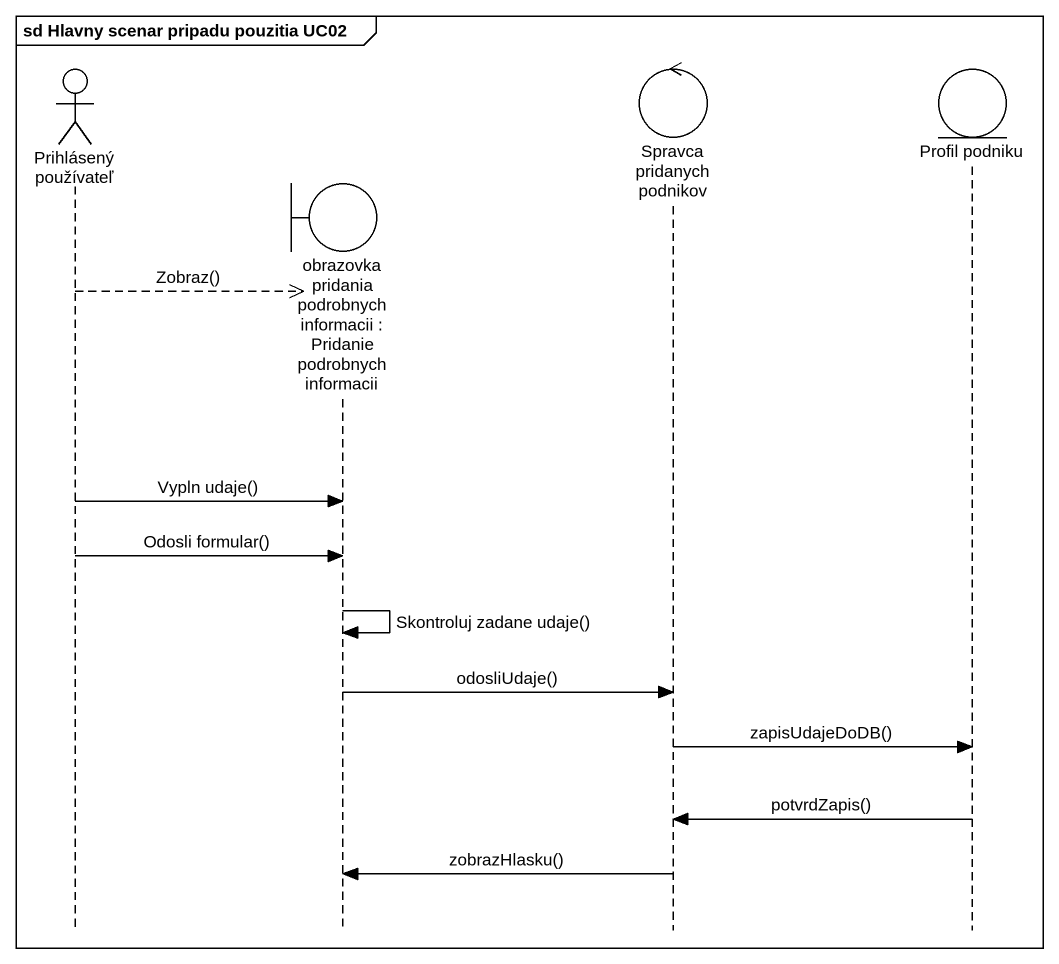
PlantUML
@startuml
mainframe sd Hlavny scenar pripadu pouzitia UC02
hide footbox
actor "Prihlásený používateľ" as Prihlásený_používateľ
boundary "obrazovka pridania podrobnych informacii : Pridanie podrobnych informacii" as obrazovka_pridania
control "Spravca pridanych podnikov" as Spravca_pridanych_podnikov
entity "Profil podniku" as Profil_podniku

Prihlásený_používateľ -->> obrazovka_pridania ** : Zobraz()
Prihlásený_používateľ -> obrazovka_pridania : Vypln udaje()
Prihlásený_používateľ -> obrazovka_pridania : Odosli formular()
obrazovka_pridania -> obrazovka_pridania : Skontroluj zadane udaje()
obrazovka_pridania -> Spravca_pridanych_podnikov : odosliUdaje()
Spravca_pridanych_podnikov -> Profil_podniku : zapisUdajeDoDB()
Profil_podniku -> Spravca_pridanych_podnikov : potvrdZapis()
Spravca_pridanych_podnikov -> obrazovka_pridania : zobrazHlasku()
@enduml
